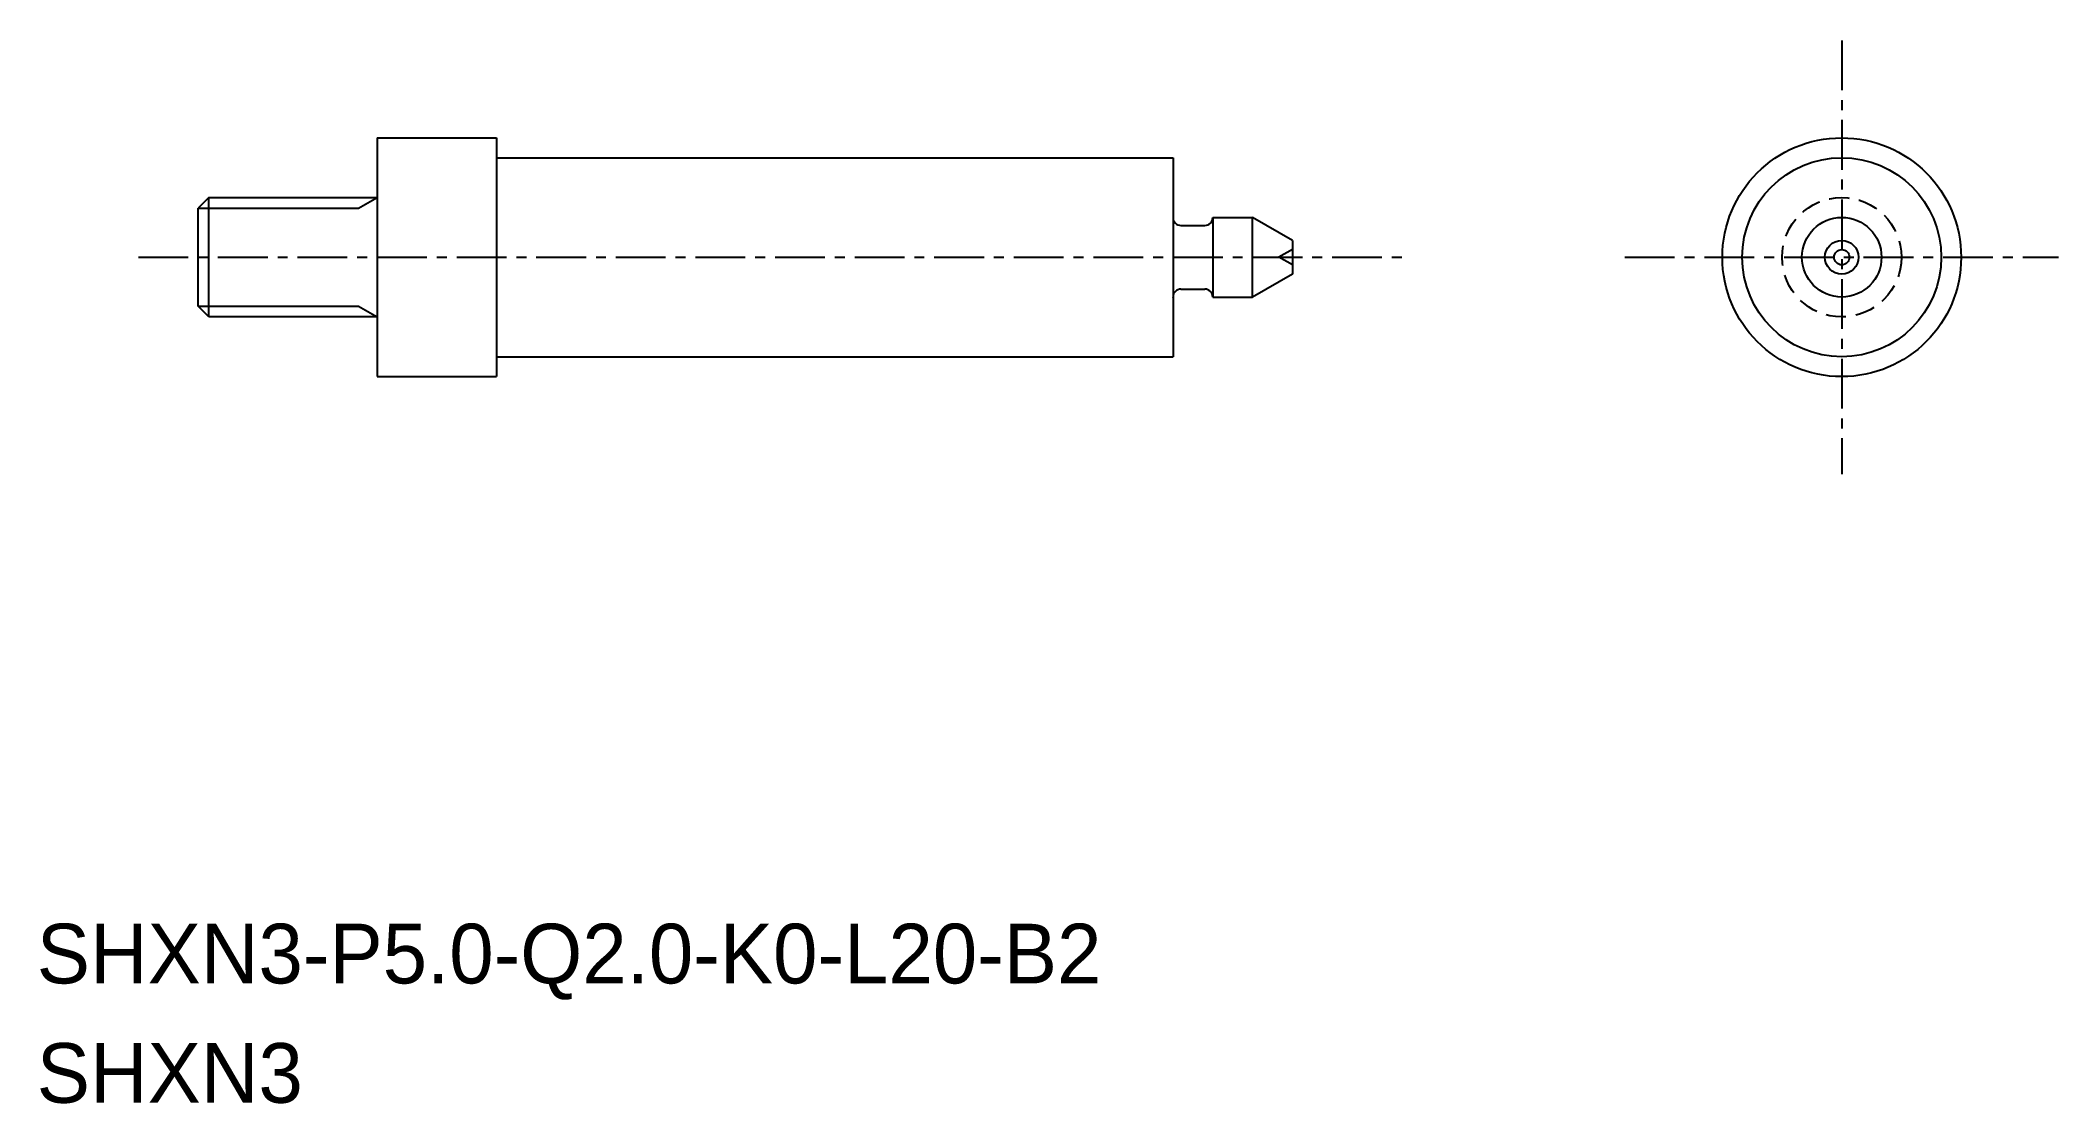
# Model space of a CAD drawing. Extents: x -1180.3 to -1129.6, y -380 to -353.2.
import ezdxf

# ---------------------------------------------------------------- set-up
doc = ezdxf.new("R2010")
doc.units = 0
doc.linetypes.add('CENTER', pattern=[2, 1.25, -0.25, 0.25, -0.25])
doc.linetypes.add('DASHED', pattern=[0.75, 0.5, -0.25])
doc.layers.get('0').update_dxf_attribs({"linetype": 'CONTINUOUS'})
doc.layers.add('CENTER', color=1, linetype='CENTER')

msp = doc.modelspace()

# ---------------------------------------------------------------- linework, layer by layer
for p, q in [((-1171.878, -355.698), (-1171.878, -361.698)), ((-1171.878, -355.698), (-1168.878, -355.698)), ((-1168.878, -355.698), (-1168.878, -361.698)), ((-1151.878, -356.198), (-1151.878, -361.198)), ((-1150.878, -357.698), (-1150.878, -359.698)), ((-1148.878, -358.275), (-1149.878, -357.698)), ((-1148.878, -359.12), (-1149.878, -359.698)), ((-1171.878, -361.698), (-1168.878, -361.698))]:
    msp.add_line(p, q)
at = {"color": 7, "linetype": 'CONTINUOUS'}
for p, q in [((-1168.878, -356.198), (-1151.878, -356.198)), ((-1176.108, -357.198), (-1176.378, -357.468)), ((-1176.378, -359.927), (-1176.378, -357.468)), ((-1176.108, -357.198), (-1171.878, -357.198)), ((-1176.108, -360.198), (-1176.108, -357.198)), ((-1171.878, -357.198), (-1171.878, -360.198)), ((-1151.878, -357.688), (-1151.878, -357.698)), ((-1151.678, -357.898), (-1151.078, -357.898)), ((-1150.878, -357.698), (-1150.878, -357.698)), ((-1150.878, -357.698), (-1149.878, -357.698)), ((-1151.678, -359.498), (-1151.078, -359.498)), ((-1176.108, -360.198), (-1176.378, -359.927)), ((-1151.878, -359.708), (-1151.878, -359.698)), ((-1150.878, -359.698), (-1149.878, -359.698)), ((-1150.878, -359.698), (-1150.878, -359.698)), ((-1171.878, -360.198), (-1176.108, -360.198)), ((-1168.878, -361.198), (-1151.878, -361.198))]:
    msp.add_line(p, q, dxfattribs=at)
at = {"color": 3, "linetype": 'CONTINUOUS'}
for p, q in [((-1176.378, -357.468), (-1172.347, -357.468)), ((-1172.347, -357.468), (-1171.878, -357.198)), ((-1176.378, -359.927), (-1172.347, -359.927)), ((-1172.347, -359.927), (-1171.878, -360.198))]:
    msp.add_line(p, q, dxfattribs=at)
at = {"linetype": 'CONTINUOUS'}
for p, q in [((-1149.878, -359.698), (-1149.878, -357.698)), ((-1148.878, -358.275), (-1148.878, -359.12))]:
    msp.add_line(p, q, dxfattribs=at)
at = {"color": 3}
for p in [(-1148.878, -358.506), (-1148.878, -358.89)]:
    msp.add_line(p, (-1149.217, -358.698), dxfattribs=at)
at = {"linetype": 'CONTINUOUS'}
msp.add_circle((-1135.073, -358.698), 3, dxfattribs=at)
for radius in [2.5, 1, 0.423, 0.192]:
    msp.add_circle((-1135.073, -358.698), radius)
at = {"color": 3, "linetype": 'DASHED'}
msp.add_circle((-1135.073, -358.698), 1.5, dxfattribs=at)
at = {"color": 7, "linetype": 'CONTINUOUS'}
for centre, start, end in [((-1151.678, -357.698), 180, 270), ((-1151.078, -357.698), 270, 0), ((-1151.678, -359.698), 90, 180), ((-1151.078, -359.698), 0, 90)]:
    msp.add_arc(centre, 0.2, start, end, dxfattribs=at)
at = {"layer": 'CENTER', "color": 1, "linetype": 'CENTER'}
for p, q in [((-1135.073, -353.248), (-1135.073, -364.148)), ((-1177.878, -358.698), (-1145.878, -358.698)), ((-1140.523, -358.698), (-1129.623, -358.698))]:
    msp.add_line(p, q, dxfattribs=at)

# ---------------------------------------------------------------- texts
for s, p in [('SHXN3-P5.0-Q2.0-K0-L20-B2', (-1180.433, -376.947)), ('SHXN3', (-1180.433, -379.947))]:
    msp.add_text(s, height=1.5).set_placement(p)

doc.saveas('drawing.dxf')
